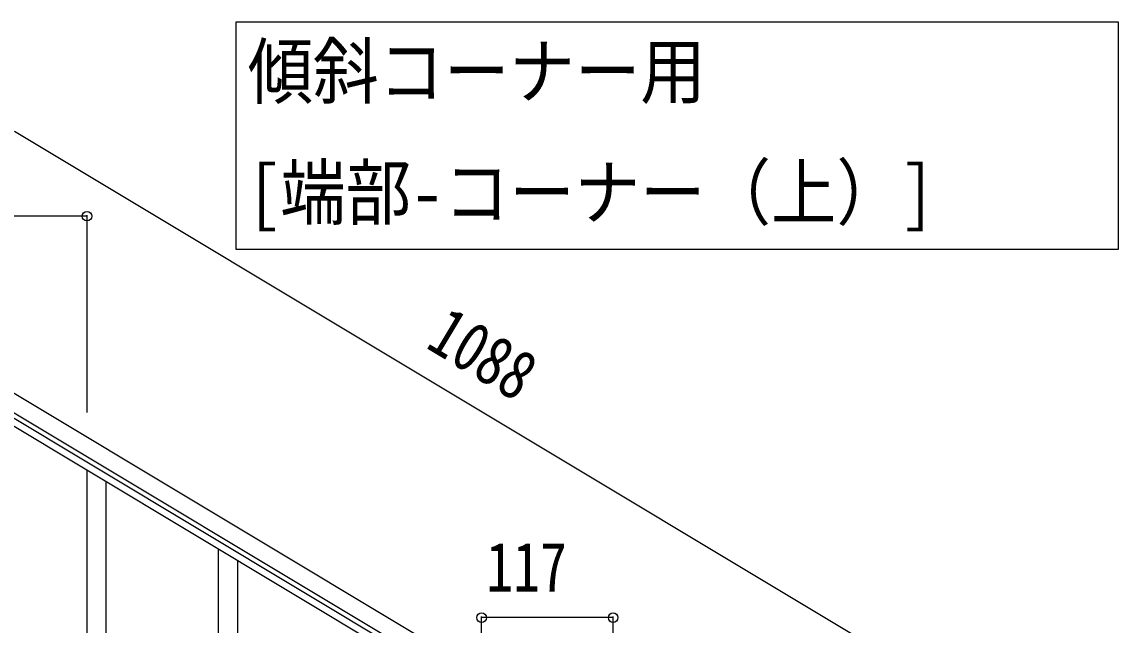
# Model space of a CAD drawing. Units: millimetres, scale not verified. Extents: x -4143 to 4140, y -2900 to 2898.
# Drawn here: x -1194 to -219, y -896 to -359 of the extents above; entities that cross this region are included whole.
import ezdxf
from ezdxf.enums import TextEntityAlignment as Align

# ---------------------------------------------------------------- set-up
doc = ezdxf.new("R2010")
doc.units = ezdxf.units.MM
doc.header["$LTSCALE"] = 10
doc.layers.add('0-3_YKK_A1', color=4, linetype='Continuous')
doc.layers.add('0-4_YKK_D', color=6, linetype='Continuous')
doc.styles.add('ＭＳ ゴシック', font='')
doc.styles.get('ＭＳ ゴシック').set_extended_font_data('MS Gothic')

msp = doc.modelspace()

# ---------------------------------------------------------------- linework, layer by layer
at = {"layer": '0-3_YKK_A1'}
for p, q in [((-371.05, -1187.86), (-1304.04, -628.15)), ((-378.77, -1200.72), (-1311.76, -641.01)), ((-1222.97, -698.94), (-470.87, -1150.14)), ((-1226.05, -704.09), (-473.95, -1155.28)), ((-1136.47, -995.98), (-1136.47, -757.83)), ((-1119.47, -988.9), (-1119.47, -768.03)), ((-1019.47, -1013.65), (-1019.47, -828.02)), ((-1002.47, -980.73), (-1002.47, -838.22))]:
    msp.add_line(p, q, dxfattribs=at)
msp.add_lwpolyline([(-219.27, -359.13), (-219.27, -561.68), (-1003.82, -561.68), (-1003.82, -359.13)], close=True, dxfattribs=at)
at = {"layer": '0-4_YKK_D'}
for p, q in [((-268.16, -1016.35), (-1201.15, -456.64)), ((-1136.47, -706.77), (-1136.47, -531.01)), ((-785.47, -917.4), (-785.47, -888.24)), ((-668.47, -889.24), (-785.47, -889.24)), ((-668.47, -987.59), (-668.47, -888.24))]:
    msp.add_line(p, q, dxfattribs=at)
msp.add_lwpolyline([(-1136.47, -532.01), (-1217.97, -532.01), (-1405.37, -532.01)], dxfattribs=at)
for centre in [(-1136.47, -532.01), (-785.47, -889.24), (-668.47, -889.24)]:
    msp.add_circle(centre, 4.25, dxfattribs=at)

# ---------------------------------------------------------------- texts
at = {"layer": '0-3_YKK_A1', "style": 'ＭＳ ゴシック', "width": 0.9}
for s, p in [('傾斜コーナー用', (-993.6, -440.95)), ('[端部-コーナー（上）]', (-993.6, -548.74))]:
    msp.add_text(s, height=47.42, dxfattribs=at).set_placement(p, align=Align.BOTTOM_LEFT)
at = {"layer": '0-4_YKK_D', "style": 'ＭＳ ゴシック', "width": 0.8}
msp.add_text('1088', height=43.99, rotation=329.04, dxfattribs=at).set_placement((-843.26, -659.68), align=Align.BOTTOM_LEFT)
msp.add_text('117', height=43.99, dxfattribs=at).set_placement((-781.37, -879.24), align=Align.BOTTOM_LEFT)

doc.saveas('drawing.dxf')
